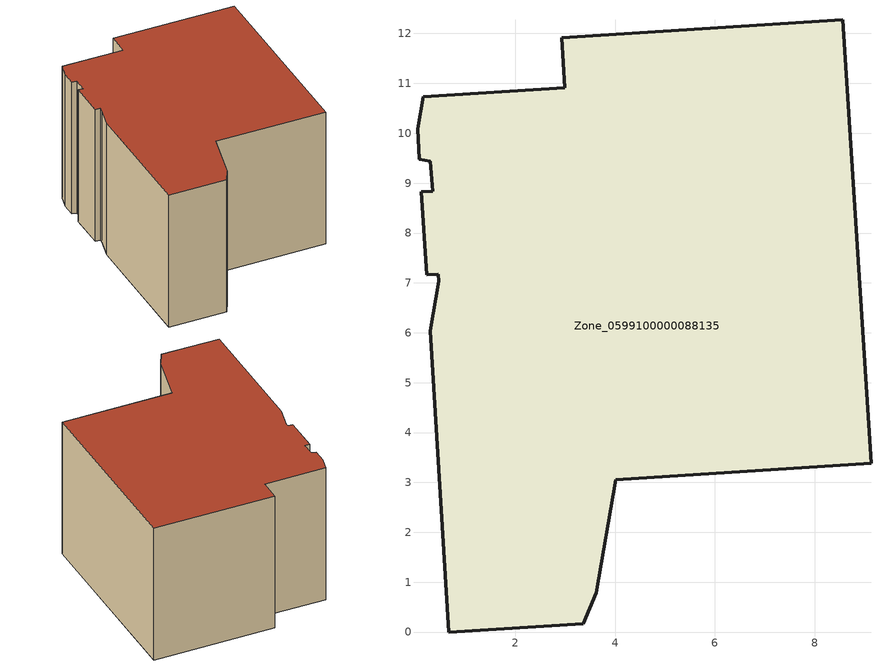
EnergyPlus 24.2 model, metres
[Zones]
Zone_0599100000088135
 floor ground (C_G): 3.62,0.79 3.36,0.17 0.67,0 0.29,6.04 0.47,7.03 0.46,7.17 0.22,7.16 0.12,8.83 0.34,8.84 0.3,9.43 0.08,9.48 0.04,10.1 0.16,10.73 2.99,10.91 2.93,11.91 8.56,12.27 9.13,3.38 4.01,3.05 z0
 wall outside (C_F): 3.36,0.17 3.62,0.79 4.01,3.05 9.13,3.38 8.56,12.27 2.93,11.91 2.99,10.91 0.16,10.73 0.04,10.1 0.08,9.48 0.3,9.43 0.34,8.84 0.12,8.83 0.22,7.16 0.46,7.17 0.47,7.03 0.29,6.04 0.67,0 3.36,0.17 z0:6.65
 roof outside (C_R): 0.47,7.03 0.29,6.04 0.67,0 3.36,0.17 3.62,0.79 4.01,3.05 9.13,3.38 8.56,12.27 2.93,11.91 2.99,10.91 0.16,10.73 0.04,10.1 0.08,9.48 0.3,9.43 0.34,8.84 0.12,8.83 0.22,7.16 0.46,7.17 z6.65
[BUILDING]
Pand.0599100000088135: North Axis=0; Terrain=City; Loads Convergence Tolerance Value=0.04; Temperature Convergence Tolerance Value=0.4; Solar Distribution=FullExterior; Maximum Number of Warmup Days=25; Minimum Number of Warmup Days=1
[Site:Location]
Rotterdam.The.Hague.AP_ZH_NLD Design_Conditions: Latitude=51.96; Longitude=4.45; Time Zone=1; Elevation=-4.5
[SITE:GROUNDTEMPERATURE:BUILDINGSURFACE]
18, 18, 18, 18, 18, 18, 18, 18, 18, 18, 18, 18
[MATERIAL] Thermal Absorptance=0.9; Solar Absorptance=0.7; Visible Absorptance=0.7
Name | Roughness | Thickness | Conductivity | Density | Specific Heat
G.TC.1975-1991 | MediumSmooth | 0.15 | 0.288461 | 540 | 1210
F.TC.1975-1991 | Rough | 0.3 | 0.230769 | 1920 | 840
R.TC.1975-1991 | MediumRough | 0.2 | 0.153846 | 1500 | 1000
[CONSTRUCTION]
C_G: G.TC.1975-1991
C_F: F.TC.1975-1991
C_R: R.TC.1975-1991
[ZONE]
Zone_0599100000088135: Type=1; Multiplier=1; Ceiling Height=Autocalculate; Volume=Autocalculate; Floor Area=autocalculate; Part of Total Floor Area=Yes
[ZONEINFILTRATION:DESIGNFLOWRATE]
Infil_Zone_0599100000088135: Zone or ZoneList or Space or SpaceList=Zone_0599100000088135; Schedule=AlwaysOn; Design Flow Rate Calculation Method=Flow/Area; Flow Rate per Floor Area=0.003; Constant Term Coefficient=1; Temperature Term Coefficient=0; Velocity Term Coefficient=0; Velocity Squared Term Coefficient=0
[HVACTEMPLATE:ZONE:IDEALLOADSAIRSYSTEM]
Zone_0599100000088135: Maximum Heating Supply Air Temperature=50; Minimum Cooling Supply Air Temperature=13; Maximum Heating Supply Air Humidity Ratio=0.0156; Minimum Cooling Supply Air Humidity Ratio=0.0077; Heating Limit=NoLimit; Cooling Limit=NoLimit; Dehumidification Control Type=ConstantSensibleHeatRatio; Cooling Sensible Heat Ratio=0.7; Dehumidification Setpoint=60; Humidification Control Type=None; Humidification Setpoint=30; Outdoor Air Method=None; Outdoor Air Flow Rate per Person=0.00944; Outdoor Air Flow Rate per Zone Floor Area=0; Outdoor Air Flow Rate per Zone=0; Demand Controlled Ventilation Type=None; Outdoor Air Economizer Type=NoEconomizer; Heat Recovery Type=None; Sensible Heat Recovery Effectiveness=0.7; Latent Heat Recovery Effectiveness=0.65
[ZONECONTROL:THERMOSTAT]
ThermostatControl_Zone_0599100000088135: Zone or ZoneList=Zone_0599100000088135; Control Type Schedule=DualSetpointControlType; Control 1=Thermostat_Zone_0599100000088135; Temperature Difference Between Cutout And Setpoint=0
[THERMOSTATSETPOINT:DUALSETPOINT]
Thermostat_Zone_0599100000088135: Heating Setpoint Temperature Schedule=HeatingSetpoint_Zone_0599100000088135; Cooling Setpoint Temperature Schedule=CoolingSetpoint_Zone_0599100000088135
[SCHEDULE:COMPACT]
HeatingSetpoint_Zone_0599100000088135: Through: 12/31, For: AllDays, Until: 24:00, 21
CoolingSetpoint_Zone_0599100000088135: Through: 12/31, For: AllDays, Until: 24:00, 24
DualSetpointControlType: Through: 12/31, For: AllDays, Until: 24:00, 4
AlwaysOn: Through: 12/31, For: AllDays, Until: 24:00, 1
